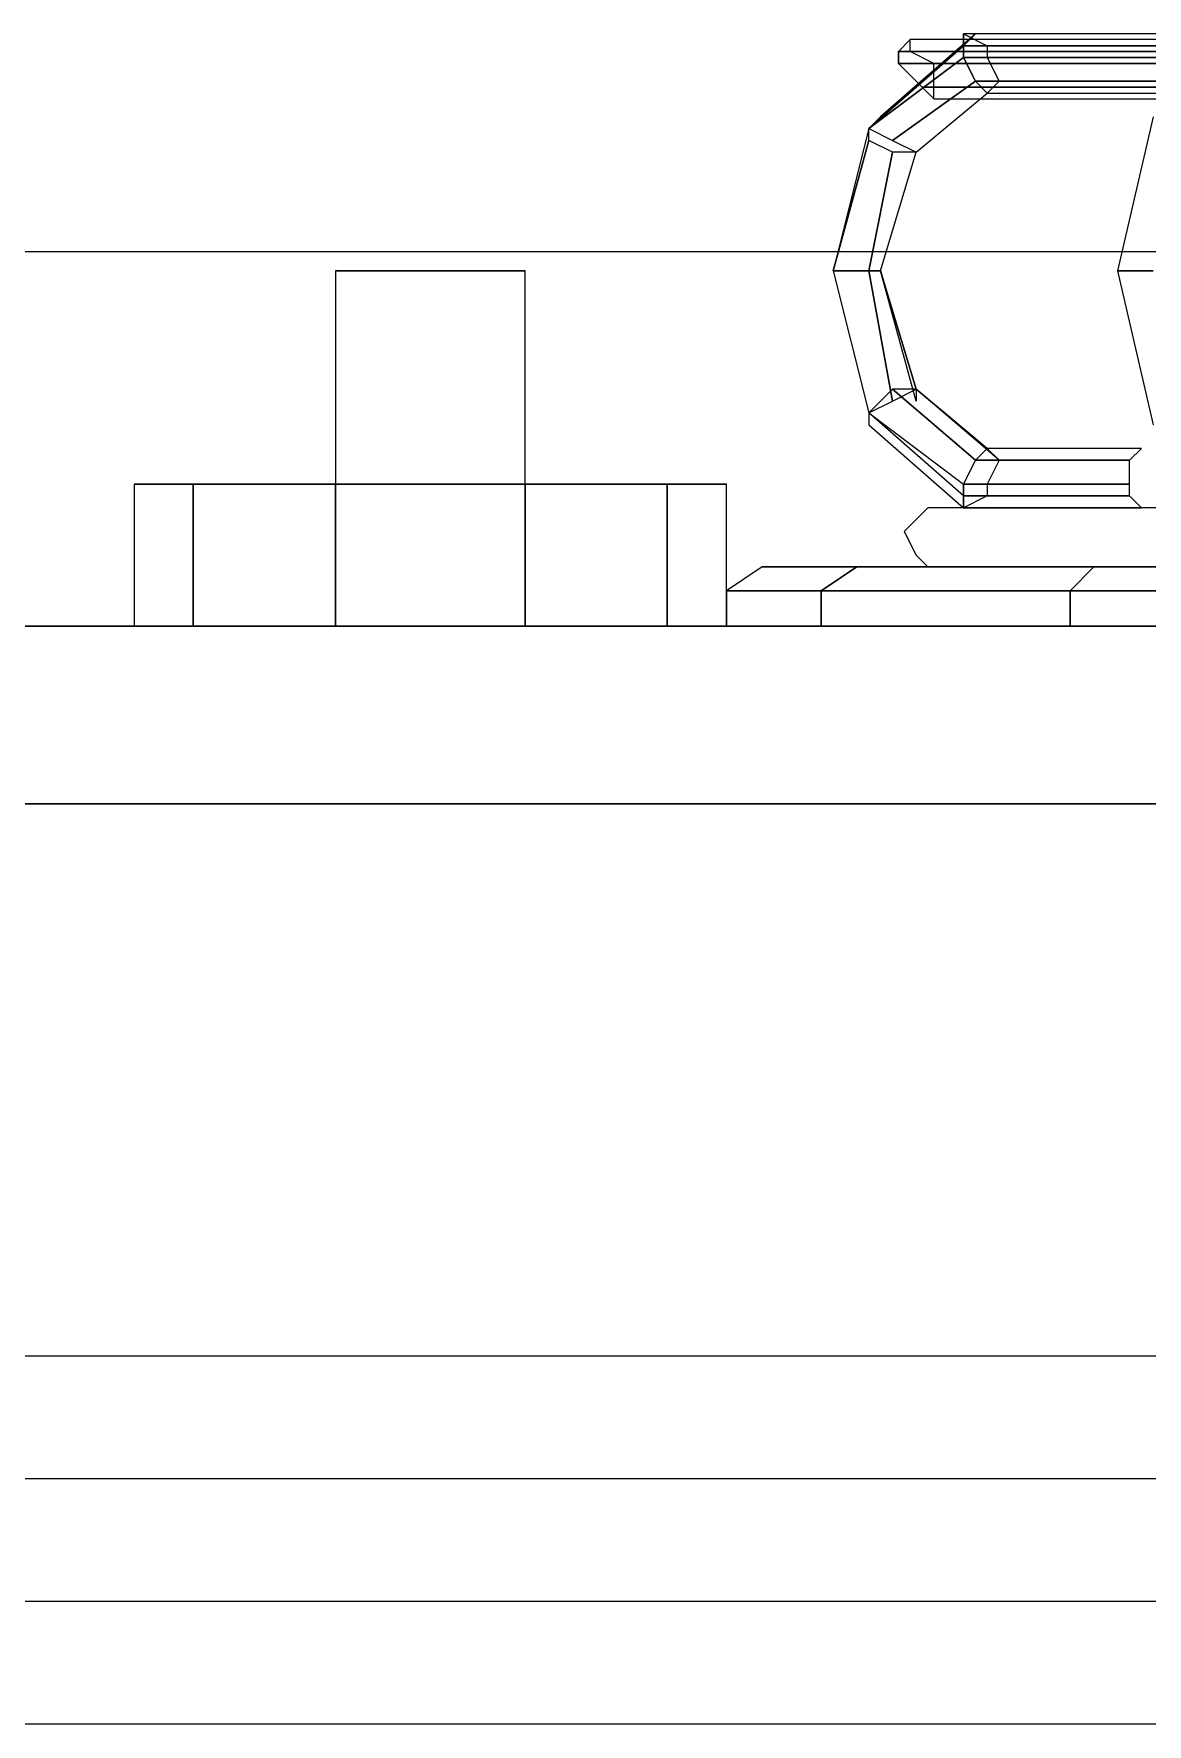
# Model space of a CAD drawing. Header units: millimetres. Extents: x -497855 to 324262, y -590254 to -173602.
# Drawn here: x -485699.2 to -485608.4, y -580547.2 to -580409.4 of the extents above; entities that cross this region are included whole.
import ezdxf

# ---------------------------------------------------------------- set-up
doc = ezdxf.new("R2010")
doc.units = ezdxf.units.MM
doc.layers.add('水电图层', color=4, linetype='Continuous')

# ---------------------------------------------------------------- blocks, each defined once
blk = doc.blocks.new('thyju')
at = {"color": 7, "lineweight": 0}
for p, q in [((-487173.35, -501168.94), (-487181.08, -501175.7)), ((-487154.04, -501168.94), (-487174.32, -501168.94)), ((-487174.32, -501168.94), (-487174.32, -501169.91)), ((-487174.32, -501169.91), (-487173.35, -501168.94)), ((-487174.32, -501169.91), (-487174.32, -501168.94)), ((-487174.32, -501168.94), (-487172.39, -501169.91)), ((-487174.32, -501169.91), (-487182.04, -501176.67)), ((-487182.04, -501176.67), (-487174.32, -501169.91)), ((-487178.66, -501169.42), (-487179.63, -501170.39)), ((-487178.66, -501169.42), (-487179.63, -501170.39)), ((-487122.66, -501169.42), (-487178.66, -501169.42)), ((-487178.66, -501170.39), (-487178.66, -501169.42)), ((-487155.01, -501169.91), (-487174.32, -501169.91)), ((-487174.32, -501169.91), (-487174.32, -501170.87)), ((-487174.32, -501169.91), (-487155.01, -501169.91)), ((-487174.32, -501170.87), (-487174.32, -501169.91)), ((-487174.32, -501170.87), (-487174.32, -501169.91)), ((-487172.39, -501169.91), (-487172.39, -501170.87)), ((-487174.32, -501170.87), (-487182.04, -501176.67)), ((-487182.04, -501176.67), (-487174.32, -501170.87)), ((-487179.63, -501171.35), (-487179.63, -501170.39)), ((-487123.62, -501170.39), (-487179.63, -501170.39)), ((-487179.63, -501170.39), (-487179.63, -501171.35)), ((-487179.63, -501170.39), (-487123.62, -501170.39)), ((-487179.63, -501170.39), (-487179.63, -501171.35)), ((-487177.7, -501173.29), (-487179.63, -501171.35)), ((-487124.59, -501171.35), (-487179.63, -501171.35)), ((-487179.63, -501171.35), (-487177.7, -501173.29)), ((-487179.63, -501171.35), (-487124.59, -501171.35)), ((-487179.63, -501171.35), (-487177.7, -501173.29)), ((-487176.73, -501171.35), (-487178.66, -501170.39)), ((-487176.73, -501173.29), (-487176.73, -501171.35)), ((-487176.73, -501171.35), (-487176.73, -501171.35)), ((-487155.97, -501170.87), (-487174.32, -501170.87)), ((-487174.32, -501170.87), (-487173.35, -501172.8)), ((-487174.32, -501170.87), (-487155.97, -501170.87)), ((-487173.35, -501172.8), (-487174.32, -501170.87)), ((-487173.35, -501172.8), (-487174.32, -501170.87)), ((-487172.39, -501170.87), (-487171.42, -501172.8)), ((-487172.39, -501170.87), (-487172.39, -501170.87)), ((-487173.35, -501172.8), (-487180.11, -501177.63)), ((-487180.11, -501177.63), (-487173.35, -501172.8)), ((-487173.35, -501172.8), (-487156.94, -501172.8)), ((-487172.39, -501173.77), (-487173.35, -501172.8)), ((-487156.94, -501172.8), (-487173.35, -501172.8)), ((-487173.35, -501172.8), (-487172.39, -501173.77)), ((-487172.39, -501173.77), (-487173.35, -501172.8)), ((-487171.42, -501172.8), (-487172.39, -501173.77)), ((-487178.18, -501178.6), (-487172.39, -501173.77)), ((-487176.73, -501174.25), (-487177.7, -501173.29)), ((-487123.62, -501173.29), (-487177.7, -501173.29)), ((-487177.7, -501173.29), (-487176.73, -501174.25)), ((-487177.7, -501173.29), (-487123.62, -501173.29)), ((-487177.7, -501173.29), (-487176.73, -501174.25)), ((-487176.73, -501174.25), (-487176.73, -501173.29)), ((-487176.73, -501174.25), (-487122.66, -501174.25)), ((-487172.39, -501173.77), (-487155.97, -501173.77)), ((-487181.08, -501175.7), (-487182.04, -501176.67)), ((-487158.87, -501175.7), (-487161.77, -501188.25)), ((-487182.04, -501176.67), (-487184.94, -501188.25)), ((-487182.04, -501176.67), (-487180.11, -501177.63)), ((-487182.04, -501176.67), (-487182.04, -501176.67)), ((-487182.04, -501177.63), (-487182.04, -501176.67)), ((-487182.04, -501177.63), (-487184.94, -501188.25)), ((-487184.94, -501188.25), (-487182.04, -501177.63)), ((-487180.11, -501178.6), (-487182.04, -501177.63)), ((-487180.11, -501178.6), (-487182.04, -501188.25)), ((-487182.04, -501188.25), (-487180.11, -501178.6)), ((-487181.08, -501188.25), (-487178.18, -501178.6)), ((-487180.11, -501177.63), (-487178.18, -501178.6)), ((-487178.18, -501178.6), (-487180.11, -501178.6)), ((-487210.05, -501188.25), (-487225.5, -501188.25)), ((-487225.5, -501188.25), (-487225.5, -501205.64)), ((-487225.5, -501188.25), (-487210.05, -501188.25)), ((-487210.05, -501188.25), (-487225.5, -501188.25)), ((-487225.5, -501188.25), (-487225.5, -501188.25)), ((-487210.05, -501205.64), (-487210.05, -501188.25)), ((-487210.05, -501188.25), (-487210.05, -501188.25)), ((-487184.94, -501188.25), (-487182.04, -501188.25)), ((-487184.94, -501188.25), (-487184.94, -501188.25)), ((-487183.98, -501188.25), (-487184.94, -501188.25)), ((-487184.94, -501188.25), (-487184.94, -501188.25)), ((-487184.94, -501188.25), (-487184.94, -501188.25)), ((-487184.94, -501188.25), (-487182.04, -501188.25)), ((-487183.98, -501188.25), (-487184.94, -501188.25)), ((-487184.94, -501188.25), (-487184.94, -501188.25)), ((-487184.94, -501188.25), (-487184.94, -501188.25)), ((-487184.94, -501188.25), (-487182.04, -501188.25)), ((-487184.94, -501188.25), (-487182.04, -501199.84)), ((-487182.04, -501188.25), (-487184.94, -501188.25)), ((-487182.04, -501188.25), (-487183.98, -501188.25)), ((-487182.04, -501188.25), (-487183.98, -501188.25)), ((-487182.04, -501188.25), (-487181.08, -501188.25)), ((-487181.08, -501188.25), (-487182.04, -501188.25)), ((-487182.04, -501188.25), (-487181.08, -501188.25)), ((-487181.08, -501188.25), (-487182.04, -501188.25)), ((-487182.04, -501188.25), (-487182.04, -501188.25)), ((-487180.11, -501198.88), (-487182.04, -501188.25)), ((-487182.04, -501188.25), (-487180.11, -501198.88)), ((-487181.08, -501188.25), (-487182.04, -501188.25)), ((-487181.08, -501188.25), (-487181.08, -501188.25)), ((-487181.08, -501188.25), (-487181.08, -501188.25)), ((-487181.08, -501188.25), (-487178.18, -501197.91)), ((-487178.18, -501198.88), (-487181.08, -501188.25)), ((-487181.08, -501188.25), (-487181.08, -501188.25)), ((-487178.18, -501197.91), (-487181.08, -501188.25)), ((-487161.77, -501188.25), (-487158.87, -501188.25)), ((-487161.77, -501188.25), (-487158.87, -501200.81)), ((-487158.87, -501188.25), (-487161.77, -501188.25)), ((-487161.77, -501188.25), (-487161.77, -501188.25)), ((-487161.77, -501188.25), (-487161.77, -501188.25)), ((-487161.77, -501188.25), (-487158.87, -501188.25)), ((-487158.87, -501188.25), (-487161.77, -501188.25)), ((-487161.77, -501188.25), (-487161.77, -501188.25)), ((-487180.11, -501197.91), (-487182.04, -501199.84)), ((-487182.04, -501199.84), (-487180.11, -501198.88)), ((-487173.35, -501203.7), (-487180.11, -501197.91)), ((-487180.11, -501197.91), (-487173.35, -501203.7)), ((-487178.18, -501197.91), (-487180.11, -501197.91)), ((-487180.11, -501198.88), (-487178.18, -501197.91)), ((-487178.18, -501197.91), (-487172.39, -501202.74)), ((-487171.42, -501203.7), (-487178.18, -501197.91)), ((-487178.18, -501197.91), (-487178.18, -501197.91)), ((-487172.39, -501202.74), (-487178.18, -501197.91)), ((-487178.18, -501197.91), (-487178.18, -501198.88)), ((-487182.04, -501199.84), (-487174.32, -501205.64)), ((-487174.32, -501206.6), (-487182.04, -501199.84)), ((-487182.04, -501199.84), (-487182.04, -501200.81)), ((-487182.04, -501200.81), (-487174.32, -501207.57)), ((-487172.39, -501202.74), (-487173.35, -501203.7)), ((-487173.35, -501203.7), (-487172.39, -501202.74)), ((-487173.35, -501203.7), (-487172.39, -501202.74)), ((-487159.83, -501202.74), (-487172.39, -501202.74)), ((-487172.39, -501202.74), (-487171.42, -501203.7)), ((-487172.39, -501202.74), (-487171.42, -501203.7)), ((-487160.8, -501203.7), (-487159.83, -501202.74)), ((-487174.32, -501205.64), (-487173.35, -501203.7)), ((-487173.35, -501203.7), (-487174.32, -501205.64)), ((-487174.32, -501205.64), (-487173.35, -501203.7)), ((-487173.35, -501203.7), (-487160.8, -501203.7)), ((-487160.8, -501203.7), (-487173.35, -501203.7)), ((-487171.42, -501203.7), (-487172.39, -501205.64)), ((-487160.8, -501205.64), (-487160.8, -501203.7)), ((-487241.91, -501205.64), (-487241.91, -501217.22)), ((-487237.09, -501205.64), (-487241.91, -501205.64)), ((-487237.09, -501205.64), (-487241.91, -501205.64)), ((-487241.91, -501205.64), (-487237.09, -501205.64)), ((-487237.09, -501217.22), (-487237.09, -501205.64)), ((-487237.09, -501205.64), (-487237.09, -501217.22)), ((-487225.5, -501205.64), (-487237.09, -501205.64)), ((-487225.5, -501205.64), (-487237.09, -501205.64)), ((-487237.09, -501205.64), (-487225.5, -501205.64)), ((-487225.5, -501205.64), (-487210.05, -501205.64)), ((-487225.5, -501217.22), (-487225.5, -501205.64)), ((-487225.5, -501205.64), (-487225.5, -501217.22)), ((-487210.05, -501205.64), (-487225.5, -501205.64)), ((-487210.05, -501205.64), (-487225.5, -501205.64)), ((-487225.5, -501205.64), (-487210.05, -501205.64)), ((-487210.05, -501217.22), (-487210.05, -501205.64)), ((-487210.05, -501205.64), (-487210.05, -501217.22)), ((-487198.46, -501205.64), (-487210.05, -501205.64)), ((-487198.46, -501205.64), (-487210.05, -501205.64)), ((-487210.05, -501205.64), (-487198.46, -501205.64)), ((-487198.46, -501217.22), (-487198.46, -501205.64)), ((-487198.46, -501205.64), (-487198.46, -501217.22)), ((-487193.63, -501205.64), (-487198.46, -501205.64)), ((-487193.63, -501205.64), (-487198.46, -501205.64)), ((-487198.46, -501205.64), (-487193.63, -501205.64)), ((-487193.63, -501217.22), (-487193.63, -501205.64)), ((-487193.63, -501205.64), (-487193.63, -501205.64)), ((-487174.32, -501205.64), (-487160.8, -501205.64)), ((-487160.8, -501205.64), (-487174.32, -501205.64)), ((-487174.32, -501205.64), (-487174.32, -501206.6)), ((-487174.32, -501206.6), (-487174.32, -501205.64)), ((-487172.39, -501205.64), (-487172.39, -501206.6)), ((-487172.39, -501205.64), (-487172.39, -501205.64)), ((-487160.8, -501206.6), (-487160.8, -501205.64)), ((-487174.32, -501207.57), (-487174.32, -501206.6)), ((-487174.32, -501206.6), (-487160.8, -501206.6)), ((-487160.8, -501206.6), (-487174.32, -501206.6)), ((-487174.32, -501206.6), (-487174.32, -501207.57)), ((-487172.39, -501206.6), (-487174.32, -501207.57)), ((-487174.32, -501207.57), (-487174.32, -501206.6)), ((-487159.83, -501207.57), (-487160.8, -501206.6)), ((-487178.18, -501208.53), (-487179.15, -501209.5)), ((-487178.18, -501208.53), (-487179.15, -501209.5)), ((-487177.22, -501207.57), (-487178.18, -501208.53)), ((-487177.22, -501207.57), (-487178.18, -501208.53)), ((-487171.42, -501207.57), (-487177.22, -501207.57)), ((-487171.42, -501207.57), (-487177.22, -501207.57)), ((-487177.22, -501207.57), (-487177.22, -501207.57)), ((-487174.32, -501207.57), (-487159.83, -501207.57)), ((-487154.04, -501207.57), (-487171.42, -501207.57)), ((-487171.42, -501207.57), (-487171.42, -501207.57)), ((-487154.04, -501207.57), (-487171.42, -501207.57)), ((-487171.42, -501207.57), (-487171.42, -501207.57)), ((-487179.15, -501209.5), (-487178.18, -501211.43)), ((-487179.15, -501209.5), (-487178.18, -501211.43)), ((-487178.18, -501211.43), (-487177.22, -501212.39)), ((-487178.18, -501211.43), (-487177.22, -501212.39)), ((-487190.74, -501212.39), (-487193.63, -501214.33)), ((-487183.01, -501212.39), (-487190.74, -501212.39)), ((-487183.01, -501212.39), (-487190.74, -501212.39)), ((-487190.74, -501212.39), (-487183.01, -501212.39)), ((-487183.01, -501212.39), (-487185.91, -501214.33)), ((-487185.91, -501214.33), (-487183.01, -501212.39)), ((-487163.7, -501212.39), (-487183.01, -501212.39)), ((-487163.7, -501212.39), (-487183.01, -501212.39)), ((-487183.01, -501212.39), (-487163.7, -501212.39)), ((-487177.22, -501212.39), (-487171.42, -501212.39)), ((-487177.22, -501212.39), (-487171.42, -501212.39)), ((-487171.42, -501212.39), (-487154.04, -501212.39)), ((-487171.42, -501212.39), (-487154.04, -501212.39)), ((-487163.7, -501212.39), (-487165.63, -501214.33)), ((-487165.63, -501214.33), (-487163.7, -501212.39)), ((-487132.8, -501212.39), (-487163.7, -501212.39)), ((-487132.8, -501212.39), (-487163.7, -501212.39)), ((-487163.7, -501212.39), (-487132.8, -501212.39)), ((-487193.63, -501214.33), (-487185.91, -501214.33)), ((-487193.63, -501214.33), (-487193.63, -501217.22)), ((-487185.91, -501214.33), (-487193.63, -501214.33)), ((-487185.91, -501214.33), (-487165.63, -501214.33)), ((-487185.91, -501214.33), (-487185.91, -501217.22)), ((-487165.63, -501214.33), (-487185.91, -501214.33)), ((-487185.91, -501217.22), (-487185.91, -501214.33)), ((-487165.63, -501214.33), (-487133.76, -501214.33)), ((-487165.63, -501214.33), (-487165.63, -501217.22)), ((-487133.76, -501214.33), (-487165.63, -501214.33)), ((-487165.63, -501217.22), (-487165.63, -501214.33)), ((-486965.37, -501217.22), (-487576.74, -501217.22)), ((-487576.74, -501217.22), (-486965.37, -501217.22)), ((-486965.37, -501217.22), (-487576.74, -501217.22)), ((-487241.91, -501217.22), (-487237.09, -501217.22)), ((-487237.09, -501217.22), (-487225.5, -501217.22)), ((-487225.5, -501217.22), (-487210.05, -501217.22)), ((-487210.05, -501217.22), (-487198.46, -501217.22)), ((-487198.46, -501217.22), (-487193.63, -501217.22)), ((-487193.63, -501217.22), (-487185.91, -501217.22)), ((-487185.91, -501217.22), (-487165.63, -501217.22)), ((-487165.63, -501217.22), (-487133.76, -501217.22)), ((-487586.4, -501231.71), (-486955.71, -501231.71))]:
    blk.add_line(p, q, dxfattribs=at)
at = {"linetype": 'Continuous', "lineweight": 0, "ltscale": 2}
blk.add_line((-487241.91, -501217.22), (-487300.2, -501217.22), dxfattribs=at)

msp = doc.modelspace()

# ---------------------------------------------------------------- linework, layer by layer
at = {"layer": '水电图层', "color": 8}
for p, q in [((-482695.15, -580427.16), (-487055.15, -580427.16)), ((-484820.15, -580527.16), (-487000.15, -580527.16)), ((-484820.15, -580537.16), (-487000.15, -580537.16))]:
    msp.add_line(p, q, dxfattribs=at)
at = {"layer": '水电图层', "color": 255}
for p, q in [((-482695.15, -580472.16), (-487055.15, -580472.16)), ((-482695.15, -580517.16), (-487055.15, -580517.16)), ((-484820.15, -580547.16), (-487000.15, -580547.16))]:
    msp.add_line(p, q, dxfattribs=at)

# ---------------------------------------------------------------- block references
msp.add_blockref('thyju', (1550.91, -79240.45), dxfattribs=at)

doc.saveas('drawing.dxf')
